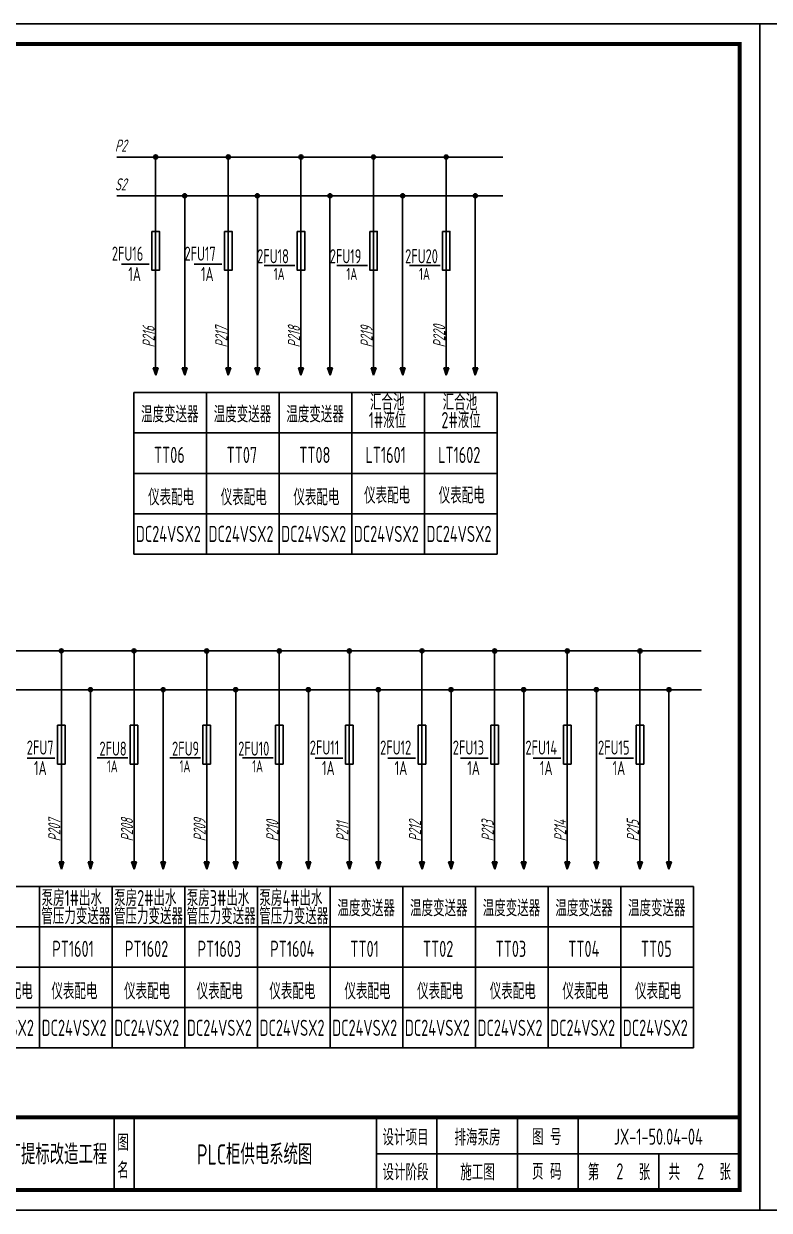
# Model space of a CAD drawing. Header units: millimetres. Extents: x 30557 to 235556, y -116603 to -73383.
# Drawn here: x 186076 to 187923, y -76323 to -73383 of the extents above; entities that cross this region are included whole.
import ezdxf
from ezdxf.enums import TextEntityAlignment as Align

# ---------------------------------------------------------------- set-up
doc = ezdxf.new("R2010")
doc.units = ezdxf.units.MM
doc.layers.add('1', color=3, linetype='Continuous')
doc.layers.add('AXIS', color=4, linetype='Continuous')
doc.layers.add('_Drawing', color=7, linetype='Continuous', lineweight=25)
doc.styles.add('supcon', font='sceie.shx', dxfattribs={"width": 0.75, "height": 40, "bigfont": 'sceic.shx'})

# ---------------------------------------------------------------- blocks, each defined once
blk = doc.blocks.new('supcon图框')
at = {"linetype": 'Continuous'}
for p, q in [((6145.7, 4361.7), (1987.7, 4361.7)), ((1987.7, 4361.7), (1987.7, 1421.7)), ((6145.7, 1421.7), (6145.7, 4361.7)), ((1987.7, 1421.7), (6145.7, 1421.7))]:
    blk.add_line(p, q, dxfattribs=at)
for p, q in [((4545.7, 1651.7), (4545.7, 1471.7)), ((4595.7, 1651.7), (4595.7, 1471.7)), ((5195.7, 1651.7), (5195.7, 1471.7)), ((5345.7, 1651.7), (5345.7, 1471.7)), ((5545.7, 1651.7), (5545.7, 1471.7)), ((5695.7, 1651.7), (5695.7, 1471.7)), ((5195.7, 1561.7), (6095.7, 1561.7)), ((5895.7, 1561.7), (5895.7, 1471.7))]:
    blk.add_line(p, q)
at = {"linetype": 'Continuous', "const_width": 10}
blk.add_lwpolyline([(2195.7, 4311.7), (6095.7, 4311.7), (6095.7, 1471.7), (2195.7, 1471.7)], close=True, dxfattribs=at)
blk.add_lwpolyline([(2195.7, 1651.7), (6095.7, 1651.7)], dxfattribs=at)
at = {"style": 'supcon', "width": 0.75}
for s, p in [('设计项目', (5268, 1604.2)), ('图 号', (5618, 1604.2)), ('图', (4568.2, 1590.7)), ('名', (4568.2, 1522.9)), ('设计阶段', (5268, 1518.1)), ('施工图', (5446.5, 1518.1)), ('页 码', (5618, 1518.1)), ('第      张', (5797, 1518.1)), ('共      张', (5997, 1518.1))]:
    blk.add_text(s, height=40, dxfattribs=at).set_placement(p, align=Align.MIDDLE)

msp = doc.modelspace()

# ---------------------------------------------------------------- hatches: boundary and pattern name
h = msp.add_hatch(color=256)
h.dxf.hatch_style = 1
h.paths.add_polyline_path([(186407.4, -73713.2, 1), (186397.4, -73713.2, 1)])
h = msp.add_hatch(color=256)
h.dxf.hatch_style = 1
h.paths.add_polyline_path([(186587.4, -73713.2, 1), (186577.4, -73713.2, 1)])
h = msp.add_hatch(color=256)
h.dxf.hatch_style = 1
h.paths.add_polyline_path([(186767.4, -73713.2, 1), (186757.4, -73713.2, 1)])
h = msp.add_hatch(color=256)
h.dxf.hatch_style = 1
h.paths.add_polyline_path([(186947.4, -73713.3, 1), (186937.4, -73713.3, 1)])
h = msp.add_hatch(color=256)
h.dxf.hatch_style = 1
h.paths.add_polyline_path([(187127.4, -73713.3, 1), (187117.4, -73713.3, 1)])
h = msp.add_hatch(color=256)
h.dxf.hatch_style = 1
h.paths.add_polyline_path([(186479.4, -73809.3, 1), (186469.4, -73809.3, 1)])
h = msp.add_hatch(color=256)
h.dxf.hatch_style = 1
h.paths.add_polyline_path([(186659.4, -73809.3, 1), (186649.4, -73809.3, 1)])
h = msp.add_hatch(color=256)
h.dxf.hatch_style = 1
h.paths.add_polyline_path([(186839.4, -73809.3, 1), (186829.4, -73809.3, 1)])
h = msp.add_hatch(color=256)
h.dxf.hatch_style = 1
h.paths.add_polyline_path([(187019.4, -73809.3, 1), (187009.4, -73809.3, 1)])
h = msp.add_hatch(color=256)
h.dxf.hatch_style = 1
h.paths.add_polyline_path([(187199.4, -73809.3, 1), (187189.4, -73809.3, 1)])
h = msp.add_hatch(color=256)
h.dxf.hatch_style = 1
h.paths.add_polyline_path([(186173.9, -74936.9, 1), (186163.9, -74936.9, 1)])
h = msp.add_hatch(color=256)
h.dxf.hatch_style = 1
h.paths.add_polyline_path([(186353.9, -74936.9, 1), (186343.9, -74936.9, 1)])
h = msp.add_hatch(color=256)
h.dxf.hatch_style = 1
h.paths.add_polyline_path([(186533.9, -74937.1, 1), (186523.9, -74937.1, 1)])
h = msp.add_hatch(color=256)
h.dxf.hatch_style = 1
h.paths.add_polyline_path([(186713.9, -74937.1, 1), (186703.9, -74937.1, 1)])
h = msp.add_hatch(color=256)
h.dxf.hatch_style = 1
h.paths.add_polyline_path([(186887.4, -74937.1, 1), (186877.4, -74937.1, 1)])
h = msp.add_hatch(color=256)
h.dxf.hatch_style = 1
h.paths.add_polyline_path([(187067.4, -74936.9, 1), (187057.4, -74936.9, 1)])
h = msp.add_hatch(color=256)
h.dxf.hatch_style = 1
h.paths.add_polyline_path([(187247.4, -74937.1, 1), (187237.4, -74937.1, 1)])
h = msp.add_hatch(color=256)
h.dxf.hatch_style = 1
h.paths.add_polyline_path([(187427.4, -74937.1, 1), (187417.4, -74937.1, 1)])
h = msp.add_hatch(color=256)
h.dxf.hatch_style = 1
h.paths.add_polyline_path([(187607.4, -74937.1, 1), (187597.4, -74937.1, 1)])
h = msp.add_hatch(color=256)
h.dxf.hatch_style = 1
h.paths.add_polyline_path([(186245.9, -75033.1, 1), (186235.9, -75033.1, 1)])
h = msp.add_hatch(color=256)
h.dxf.hatch_style = 1
h.paths.add_polyline_path([(186425.9, -75033.1, 1), (186415.9, -75033.1, 1)])
h = msp.add_hatch(color=256)
h.dxf.hatch_style = 1
h.paths.add_polyline_path([(186605.9, -75033.1, 1), (186595.9, -75033.1, 1)])
h = msp.add_hatch(color=256)
h.dxf.hatch_style = 1
h.paths.add_polyline_path([(186785.9, -75033.1, 1), (186775.9, -75033.1, 1)])
h = msp.add_hatch(color=256)
h.dxf.hatch_style = 1
h.paths.add_polyline_path([(186959.4, -75033.1, 1), (186949.4, -75033.1, 1)])
h = msp.add_hatch(color=256)
h.dxf.hatch_style = 1
h.paths.add_polyline_path([(187139.4, -75033.1, 1), (187129.4, -75033.1, 1)])
h = msp.add_hatch(color=256)
h.dxf.hatch_style = 1
h.paths.add_polyline_path([(187319.4, -75033.1, 1), (187309.4, -75033.1, 1)])
h = msp.add_hatch(color=256)
h.dxf.hatch_style = 1
h.paths.add_polyline_path([(187499.4, -75033.1, 1), (187489.4, -75033.1, 1)])
h = msp.add_hatch(color=256)
h.dxf.hatch_style = 1
h.paths.add_polyline_path([(187679.4, -75033.1, 1), (187669.4, -75033.1, 1)])
at = {"layer": '1'}
for color, points in [(37, [(186402.5, -74235.6), (186396.5, -74235.6), (186402.5, -74253.6), (186408.5, -74235.6)]), (5, [(186480.5, -74235.6), (186474.5, -74235.6), (186468.5, -74235.6), (186474.5, -74253.6)]), (37, [(186582.5, -74235.6), (186576.5, -74235.6), (186582.5, -74253.6), (186588.5, -74235.6)]), (5, [(186660.5, -74235.6), (186654.5, -74235.6), (186648.5, -74235.6), (186654.5, -74253.6)]), (37, [(186762.5, -74235.6), (186756.5, -74235.6), (186762.5, -74253.6), (186768.5, -74235.6)]), (5, [(186840.5, -74235.6), (186834.5, -74235.6), (186828.5, -74235.6), (186834.5, -74253.6)]), (37, [(186942.5, -74235.6), (186936.5, -74235.6), (186942.5, -74253.6), (186948.5, -74235.6)]), (5, [(187020.5, -74235.6), (187014.5, -74235.6), (187008.5, -74235.6), (187014.5, -74253.6)]), (37, [(187122.5, -74235.6), (187116.5, -74235.6), (187122.5, -74253.6), (187128.5, -74235.6)]), (5, [(187200.5, -74235.6), (187194.5, -74235.6), (187188.5, -74235.6), (187194.5, -74253.6)]), (37, [(186169, -75459.4), (186163, -75459.4), (186169, -75477.4), (186175, -75459.4)]), (5, [(186246.9, -75459.4), (186240.9, -75459.4), (186234.9, -75459.4), (186240.9, -75477.4)]), (37, [(186349, -75459.4), (186343, -75459.4), (186349, -75477.4), (186355, -75459.4)]), (5, [(186426.9, -75459.4), (186420.9, -75459.4), (186414.9, -75459.4), (186420.9, -75477.4)]), (37, [(186529, -75459.4), (186523, -75459.4), (186529, -75477.4), (186535, -75459.4)]), (5, [(186606.9, -75459.4), (186600.9, -75459.4), (186594.9, -75459.4), (186600.9, -75477.4)]), (37, [(186709, -75459.4), (186703, -75459.4), (186709, -75477.4), (186715, -75459.4)]), (5, [(186786.9, -75459.4), (186780.9, -75459.4), (186774.9, -75459.4), (186780.9, -75477.4)]), (37, [(186882.5, -75459.4), (186876.5, -75459.4), (186882.5, -75477.4), (186888.5, -75459.4)]), (5, [(186960.4, -75459.4), (186954.4, -75459.4), (186948.4, -75459.4), (186954.4, -75477.4)]), (37, [(187062.5, -75459.4), (187056.5, -75459.4), (187062.5, -75477.4), (187068.5, -75459.4)]), (5, [(187140.4, -75459.4), (187134.4, -75459.4), (187128.4, -75459.4), (187134.4, -75477.4)]), (37, [(187242.5, -75459.4), (187236.5, -75459.4), (187242.5, -75477.4), (187248.5, -75459.4)]), (5, [(187320.4, -75459.4), (187314.4, -75459.4), (187308.4, -75459.4), (187314.4, -75477.4)]), (37, [(187422.5, -75459.4), (187416.5, -75459.4), (187422.5, -75477.4), (187428.5, -75459.4)]), (5, [(187500.4, -75459.4), (187494.4, -75459.4), (187488.4, -75459.4), (187494.4, -75477.4)]), (37, [(187602.5, -75459.4), (187596.5, -75459.4), (187602.5, -75477.4), (187608.5, -75459.4)]), (5, [(187680.4, -75459.4), (187674.4, -75459.4), (187668.4, -75459.4), (187674.4, -75477.4)])]:
    msp.add_hatch(color=color, dxfattribs=at).paths.add_polyline_path(points)

# ---------------------------------------------------------------- linework, layer by layer
for p, q in [((186317.7, -73979.1), (186386.2, -73979.1)), ((186497.7, -73979.1), (186566.2, -73979.1)), ((186084.2, -75202.8), (186152.6, -75202.8)), ((186797.7, -75202.8), (186866.1, -75202.8)), ((186977.7, -75202.8), (187046.1, -75202.8)), ((187157.7, -75202.8), (187226.1, -75202.8)), ((187337.7, -75202.8), (187406.1, -75202.8)), ((187517.7, -75202.8), (187586.1, -75202.8))]:
    msp.add_line(p, q)
at = {"linetype": 'Continuous'}
for p, q in [((186671.1, -73981.8), (186747.3, -73981.8)), ((186851.1, -73981.8), (186927.3, -73981.8)), ((187031.1, -73981.8), (187107.3, -73981.8)), ((186348.4, -74297), (187248.4, -74297)), ((186348.4, -74697), (187248.4, -74697)), ((186257.6, -75201.8), (186333.8, -75201.8)), ((186437.6, -75201.8), (186513.8, -75201.8)), ((186617.6, -75201.8), (186693.8, -75201.8)), ((184854.9, -75520.8), (187734.9, -75520.8)), ((184854.9, -75920.8), (187734.9, -75920.8))]:
    msp.add_line(p, q, dxfattribs=at)
at = {"color": 7, "linetype": 'Continuous'}
for p, q in [((186348.4, -74697), (186348.4, -74297)), ((186348.4, -74297), (186348.4, -74697)), ((186528.4, -74697), (186528.4, -74297)), ((186528.4, -74297), (186528.4, -74697)), ((186708.4, -74697), (186708.4, -74297)), ((186708.4, -74297), (186708.4, -74697)), ((186888.4, -74697), (186888.4, -74297)), ((186888.4, -74297), (186888.4, -74697)), ((187068.4, -74697), (187068.4, -74297)), ((187068.4, -74297), (187068.4, -74697)), ((187248.4, -74697), (187248.4, -74297)), ((187248.4, -74297), (187248.4, -74697)), ((186348.4, -74397), (187248.4, -74397)), ((186348.4, -74497), (187248.4, -74497)), ((186348.4, -74597), (187248.4, -74597)), ((186114.9, -75920.8), (186114.9, -75520.8)), ((186114.9, -75520.8), (186114.9, -75920.8)), ((186294.9, -75920.8), (186294.9, -75520.8)), ((186294.9, -75520.8), (186294.9, -75920.8)), ((186474.9, -75920.8), (186474.9, -75520.8)), ((186474.9, -75520.8), (186474.9, -75920.8)), ((186654.9, -75920.8), (186654.9, -75520.8)), ((186654.9, -75520.8), (186654.9, -75920.8)), ((186834.9, -75920.8), (186834.9, -75520.8)), ((186834.9, -75520.8), (186834.9, -75920.8)), ((187014.9, -75520.8), (187014.9, -75920.8)), ((187194.9, -75920.8), (187194.9, -75520.8)), ((187194.9, -75520.8), (187194.9, -75920.8)), ((187374.9, -75920.8), (187374.9, -75520.8)), ((187374.9, -75520.8), (187374.9, -75920.8)), ((187554.9, -75920.8), (187554.9, -75520.8)), ((187554.9, -75520.8), (187554.9, -75920.8)), ((187734.9, -75920.8), (187734.9, -75520.8)), ((187734.9, -75520.8), (187734.9, -75920.8)), ((184854.9, -75620.8), (187734.9, -75620.8)), ((184854.9, -75720.8), (187734.9, -75720.8)), ((184854.9, -75820.8), (187734.9, -75820.8))]:
    msp.add_line(p, q, dxfattribs=at)
for centre in [(186402.4, -73713.2), (186582.4, -73713.2), (186762.4, -73713.2), (186942.4, -73713.3), (187122.4, -73713.3), (186474.4, -73809.3), (186654.4, -73809.3), (186834.4, -73809.3), (187014.4, -73809.3), (187194.4, -73809.3), (186168.9, -74936.9), (186348.9, -74936.9), (186528.9, -74937.1), (186708.9, -74937.1), (186882.4, -74937.1), (187062.4, -74936.9), (187242.4, -74937.1), (187422.4, -74937.1), (187602.4, -74937.1), (186240.9, -75033.1), (186420.9, -75033.1), (186600.9, -75033.1), (186780.9, -75033.1), (186954.4, -75033.1), (187134.4, -75033.1), (187314.4, -75033.1), (187494.4, -75033.1), (187674.4, -75033.1)]:
    msp.add_circle(centre, 5)
at = {"layer": '1', "color": 37}
for p, q in [((186306.2, -73713.3), (187262.4, -73713.3)), ((186402.4, -73897.5), (186402.4, -73713.2)), ((186582.4, -73897.5), (186582.4, -73713.3)), ((186762.4, -73713.3), (186762.4, -74235.6)), ((186942.4, -73897.5), (186942.4, -73713.2)), ((187122.4, -73713.3), (187122.4, -74235.6)), ((186402.4, -73993.7), (186402.4, -74235.6)), ((186582.4, -73993.7), (186582.4, -74235.6)), ((186942.4, -73993.7), (186942.4, -74235.6)), ((184915.6, -74937.1), (187753.8, -74937.1)), ((186168.9, -75121.3), (186168.9, -74937.1)), ((186348.9, -74937.1), (186348.9, -75459.4)), ((186528.9, -75121.3), (186528.9, -74937)), ((186708.9, -74937.1), (186708.9, -75459.4)), ((186882.4, -75121.3), (186882.4, -74937)), ((187062.4, -75121.3), (187062.4, -74937)), ((187242.4, -75121.3), (187242.4, -74937)), ((187422.4, -75121.3), (187422.4, -74937)), ((187602.4, -75121.3), (187602.4, -74937)), ((186168.9, -75217.4), (186168.9, -75459.4)), ((186528.9, -75217.4), (186528.9, -75459.4)), ((186882.4, -75217.4), (186882.4, -75459.4)), ((187062.4, -75217.4), (187062.4, -75459.4)), ((187242.4, -75217.4), (187242.4, -75459.4)), ((187422.4, -75217.4), (187422.4, -75459.4)), ((187602.4, -75217.4), (187602.4, -75459.4))]:
    msp.add_line(p, q, dxfattribs=at)
at = {"layer": '1', "color": 5}
for p, q in [((186306.2, -73809.3), (187262.4, -73809.3)), ((186474.4, -73809.3), (186474.4, -74235.6)), ((186654.4, -73809.3), (186654.4, -74235.6)), ((186834.4, -73809.3), (186834.4, -74235.6)), ((187014.4, -73809.3), (187014.4, -74235.6)), ((187194.4, -73809.3), (187194.4, -74235.6)), ((186474.5, -74235.6), (186468.5, -74235.6)), ((186468.5, -74235.6), (186474.5, -74253.6)), ((186468.5, -74235.6), (186474.5, -74253.6)), ((186480.5, -74235.6), (186474.5, -74253.6)), ((186474.5, -74235.6), (186480.5, -74235.6)), ((186480.5, -74235.6), (186474.5, -74253.6)), ((186654.5, -74235.6), (186648.5, -74235.6)), ((186648.5, -74235.6), (186654.5, -74253.6)), ((186648.5, -74235.6), (186654.5, -74253.6)), ((186660.5, -74235.6), (186654.5, -74253.6)), ((186654.5, -74235.6), (186660.5, -74235.6)), ((186660.5, -74235.6), (186654.5, -74253.6)), ((186834.5, -74235.6), (186828.5, -74235.6)), ((186828.5, -74235.6), (186834.5, -74253.6)), ((186828.5, -74235.6), (186834.5, -74253.6)), ((186840.5, -74235.6), (186834.5, -74253.6)), ((186834.5, -74235.6), (186840.5, -74235.6)), ((186840.5, -74235.6), (186834.5, -74253.6)), ((187014.5, -74235.6), (187008.5, -74235.6)), ((187008.5, -74235.6), (187014.5, -74253.6)), ((187008.5, -74235.6), (187014.5, -74253.6)), ((187020.5, -74235.6), (187014.5, -74253.6)), ((187014.5, -74235.6), (187020.5, -74235.6)), ((187020.5, -74235.6), (187014.5, -74253.6)), ((187194.5, -74235.6), (187188.5, -74235.6)), ((187188.5, -74235.6), (187194.5, -74253.6)), ((187188.5, -74235.6), (187194.5, -74253.6)), ((187200.5, -74235.6), (187194.5, -74253.6)), ((187194.5, -74235.6), (187200.5, -74235.6)), ((187200.5, -74235.6), (187194.5, -74253.6)), ((184915.6, -75033.1), (187754.9, -75033.1)), ((186240.9, -75033.1), (186240.9, -75459.4)), ((186420.9, -75033.1), (186420.9, -75459.4)), ((186600.9, -75033.1), (186600.9, -75459.4)), ((186780.9, -75033.1), (186780.9, -75459.4)), ((186954.4, -75033.1), (186954.4, -75459.4)), ((187134.4, -75033.1), (187134.4, -75459.4)), ((187314.4, -75033.1), (187314.4, -75459.4)), ((187494.4, -75033.1), (187494.4, -75459.4)), ((187674.4, -75033.1), (187674.4, -75459.4)), ((186240.9, -75459.4), (186234.9, -75459.4)), ((186234.9, -75459.4), (186240.9, -75477.4)), ((186234.9, -75459.4), (186240.9, -75477.4)), ((186246.9, -75459.4), (186240.9, -75477.4)), ((186240.9, -75459.4), (186246.9, -75459.4)), ((186246.9, -75459.4), (186240.9, -75477.4)), ((186420.9, -75459.4), (186414.9, -75459.4)), ((186414.9, -75459.4), (186420.9, -75477.4)), ((186414.9, -75459.4), (186420.9, -75477.4)), ((186426.9, -75459.4), (186420.9, -75477.4)), ((186420.9, -75459.4), (186426.9, -75459.4)), ((186426.9, -75459.4), (186420.9, -75477.4)), ((186600.9, -75459.4), (186594.9, -75459.4)), ((186594.9, -75459.4), (186600.9, -75477.4)), ((186594.9, -75459.4), (186600.9, -75477.4)), ((186606.9, -75459.4), (186600.9, -75477.4)), ((186600.9, -75459.4), (186606.9, -75459.4)), ((186606.9, -75459.4), (186600.9, -75477.4)), ((186780.9, -75459.4), (186774.9, -75459.4)), ((186774.9, -75459.4), (186780.9, -75477.4)), ((186774.9, -75459.4), (186780.9, -75477.4)), ((186786.9, -75459.4), (186780.9, -75477.4)), ((186780.9, -75459.4), (186786.9, -75459.4)), ((186786.9, -75459.4), (186780.9, -75477.4)), ((186954.4, -75459.4), (186948.4, -75459.4)), ((186948.4, -75459.4), (186954.4, -75477.4)), ((186948.4, -75459.4), (186954.4, -75477.4)), ((186960.4, -75459.4), (186954.4, -75477.4)), ((186954.4, -75459.4), (186960.4, -75459.4)), ((186960.4, -75459.4), (186954.4, -75477.4)), ((187134.4, -75459.4), (187128.4, -75459.4)), ((187128.4, -75459.4), (187134.4, -75477.4)), ((187128.4, -75459.4), (187134.4, -75477.4)), ((187140.4, -75459.4), (187134.4, -75477.4)), ((187134.4, -75459.4), (187140.4, -75459.4)), ((187140.4, -75459.4), (187134.4, -75477.4)), ((187314.4, -75459.4), (187308.4, -75459.4)), ((187308.4, -75459.4), (187314.4, -75477.4)), ((187308.4, -75459.4), (187314.4, -75477.4)), ((187320.4, -75459.4), (187314.4, -75477.4)), ((187314.4, -75459.4), (187320.4, -75459.4)), ((187320.4, -75459.4), (187314.4, -75477.4)), ((187494.4, -75459.4), (187488.4, -75459.4)), ((187488.4, -75459.4), (187494.4, -75477.4)), ((187488.4, -75459.4), (187494.4, -75477.4)), ((187500.4, -75459.4), (187494.4, -75477.4)), ((187494.4, -75459.4), (187500.4, -75459.4)), ((187500.4, -75459.4), (187494.4, -75477.4)), ((187674.4, -75459.4), (187668.4, -75459.4)), ((187668.4, -75459.4), (187674.4, -75477.4)), ((187668.4, -75459.4), (187674.4, -75477.4)), ((187680.4, -75459.4), (187674.4, -75477.4)), ((187674.4, -75459.4), (187680.4, -75459.4)), ((187680.4, -75459.4), (187674.4, -75477.4))]:
    msp.add_line(p, q, dxfattribs=at)
at = {"layer": '1', "color": 37, "linetype": 'Continuous'}
for p, q in [((186396.5, -74235.6), (186402.5, -74253.6)), ((186402.5, -74235.6), (186396.5, -74235.6)), ((186402.5, -74235.6), (186408.5, -74235.6)), ((186408.5, -74235.6), (186402.5, -74253.6)), ((186576.5, -74235.6), (186582.5, -74253.6)), ((186582.5, -74235.6), (186576.5, -74235.6)), ((186582.5, -74235.6), (186588.5, -74235.6)), ((186588.5, -74235.6), (186582.5, -74253.6)), ((186756.5, -74235.6), (186762.5, -74253.6)), ((186762.5, -74235.6), (186756.5, -74235.6)), ((186762.5, -74235.6), (186768.5, -74235.6)), ((186768.5, -74235.6), (186762.5, -74253.6)), ((186936.5, -74235.6), (186942.5, -74253.6)), ((186942.5, -74235.6), (186936.5, -74235.6)), ((186942.5, -74235.6), (186948.5, -74235.6)), ((186948.5, -74235.6), (186942.5, -74253.6)), ((187116.5, -74235.6), (187122.5, -74253.6)), ((187122.5, -74235.6), (187116.5, -74235.6)), ((187122.5, -74235.6), (187128.5, -74235.6)), ((187128.5, -74235.6), (187122.5, -74253.6)), ((186163, -75459.4), (186169, -75477.4)), ((186169, -75459.4), (186163, -75459.4)), ((186169, -75459.4), (186175, -75459.4)), ((186175, -75459.4), (186169, -75477.4)), ((186343, -75459.4), (186349, -75477.4)), ((186349, -75459.4), (186343, -75459.4)), ((186349, -75459.4), (186355, -75459.4)), ((186355, -75459.4), (186349, -75477.4)), ((186523, -75459.4), (186529, -75477.4)), ((186529, -75459.4), (186523, -75459.4)), ((186529, -75459.4), (186535, -75459.4)), ((186535, -75459.4), (186529, -75477.4)), ((186703, -75459.4), (186709, -75477.4)), ((186709, -75459.4), (186703, -75459.4)), ((186709, -75459.4), (186715, -75459.4)), ((186715, -75459.4), (186709, -75477.4)), ((186876.5, -75459.4), (186882.5, -75477.4)), ((186882.5, -75459.4), (186876.5, -75459.4)), ((186882.5, -75459.4), (186888.5, -75459.4)), ((186888.5, -75459.4), (186882.5, -75477.4)), ((187056.5, -75459.4), (187062.5, -75477.4)), ((187062.5, -75459.4), (187056.5, -75459.4)), ((187062.5, -75459.4), (187068.5, -75459.4)), ((187068.5, -75459.4), (187062.5, -75477.4)), ((187236.5, -75459.4), (187242.5, -75477.4)), ((187242.5, -75459.4), (187236.5, -75459.4)), ((187242.5, -75459.4), (187248.5, -75459.4)), ((187248.5, -75459.4), (187242.5, -75477.4)), ((187416.5, -75459.4), (187422.5, -75477.4)), ((187422.5, -75459.4), (187416.5, -75459.4)), ((187422.5, -75459.4), (187428.5, -75459.4)), ((187428.5, -75459.4), (187422.5, -75477.4)), ((187596.5, -75459.4), (187602.5, -75477.4)), ((187602.5, -75459.4), (187596.5, -75459.4)), ((187602.5, -75459.4), (187608.5, -75459.4)), ((187608.5, -75459.4), (187602.5, -75477.4))]:
    msp.add_line(p, q, dxfattribs=at)
at = {"layer": 'AXIS', "color": 0, "linetype": 'ByBlock'}
for p, q in [((186402.4, -73897.5), (186402.4, -73993.7)), ((186582.4, -73897.5), (186582.4, -73993.7)), ((186762.4, -73897.5), (186762.4, -73993.7)), ((186942.4, -73897.5), (186942.4, -73993.7)), ((187122.4, -73897.5), (187122.4, -73993.7)), ((186168.8, -75121.3), (186168.8, -75217.4)), ((186348.8, -75121.3), (186348.8, -75217.4)), ((186528.8, -75121.3), (186528.8, -75217.4)), ((186708.8, -75121.3), (186708.8, -75217.4)), ((186882.3, -75121.3), (186882.3, -75217.4)), ((187062.3, -75121.3), (187062.3, -75217.4)), ((187242.3, -75121.3), (187242.3, -75217.4)), ((187422.3, -75121.3), (187422.3, -75217.4)), ((187602.3, -75121.3), (187602.3, -75217.4))]:
    msp.add_line(p, q, dxfattribs=at)
for points in [[(186393.2, -73897.5), (186411.7, -73897.5), (186411.7, -73993.7), (186393.2, -73993.7)], [(186573.2, -73897.5), (186591.7, -73897.5), (186591.7, -73993.7), (186573.2, -73993.7)], [(186753.2, -73897.5), (186771.7, -73897.5), (186771.7, -73993.7), (186753.2, -73993.7)], [(186933.2, -73897.5), (186951.7, -73897.5), (186951.7, -73993.7), (186933.2, -73993.7)], [(187113.2, -73897.5), (187131.7, -73897.5), (187131.7, -73993.7), (187113.2, -73993.7)], [(186159.6, -75121.3), (186178.2, -75121.3), (186178.2, -75217.4), (186159.6, -75217.4)], [(186339.6, -75121.3), (186358.2, -75121.3), (186358.2, -75217.4), (186339.6, -75217.4)], [(186519.6, -75121.3), (186538.2, -75121.3), (186538.2, -75217.4), (186519.6, -75217.4)], [(186699.6, -75121.3), (186718.2, -75121.3), (186718.2, -75217.4), (186699.6, -75217.4)], [(186873.1, -75121.3), (186891.7, -75121.3), (186891.7, -75217.4), (186873.1, -75217.4)], [(187053.1, -75121.3), (187071.7, -75121.3), (187071.7, -75217.4), (187053.1, -75217.4)], [(187233.1, -75121.3), (187251.7, -75121.3), (187251.7, -75217.4), (187233.1, -75217.4)], [(187413.1, -75121.3), (187431.7, -75121.3), (187431.7, -75217.4), (187413.1, -75217.4)], [(187593.1, -75121.3), (187611.7, -75121.3), (187611.7, -75217.4), (187593.1, -75217.4)]]:
    msp.add_lwpolyline(points, close=True, dxfattribs=at)

# ---------------------------------------------------------------- block references
for p in [(181753.6, -77744.7), (185911.6, -77744.7)]:
    msp.add_blockref('supcon图框', p)

# ---------------------------------------------------------------- texts
at = {"color": 3, "style": 'supcon', "width": 0.75}
for s, p in [('排海泵房', (187200, -76140.5)), ('2', (187552.6, -76226.6))]:
    msp.add_text(s, height=40, dxfattribs=at).set_placement(p, align=Align.MIDDLE)
at = {"color": 1, "char_height": 40, "width": 106.214, "attachment_point": 1, "style": 'supcon'}
for s, insert in [('1#液位', (186930.5, -74345.1)), ('2#液位', (187110.5, -74345.1))]:
    msp.add_mtext(s, dxfattribs=dict(at, insert=insert))
at = {"layer": '1', "color": 3, "style": 'supcon', "oblique": 15, "width": 0.75}
for s, p in [('P2', (186301.3, -73700)), ('S2', (186301.3, -73796))]:
    msp.add_text(s, height=30, dxfattribs=at).set_placement(p)
at = {"layer": '1', "color": 7, "style": 'supcon', "width": 0.75}
for s, height, p in [('2FU16', 35, (186293.9, -73970.2)), ('2FU17', 35, (186473.9, -73970.2)), ('2FU18', 35, (186653.9, -73976.6)), ('2FU19', 35, (186833.9, -73976.6)), ('2FU20', 35, (187020.6, -73976.6)), ('1A', 35, (186334.7, -74020.8)), ('1A', 35, (186514.7, -74020.8)), ('DC24VSX2', 40, (186353.6, -74667.1)), ('DC24VSX2', 40, (186533.6, -74667.1)), ('DC24VSX2', 40, (186713.6, -74667.1)), ('DC24VSX2', 40, (186893.6, -74667.1)), ('DC24VSX2', 40, (187073.6, -74667.1)), ('2FU7', 35, (186083.1, -75194)), ('2FU8', 35, (186263.1, -75196.6)), ('2FU9', 35, (186443.1, -75196.6)), ('2FU10', 35, (186607, -75196.6)), ('2FU11', 35, (186784.3, -75194)), ('2FU12', 35, (186958.6, -75194)), ('2FU13', 35, (187138.6, -75194)), ('2FU14', 35, (187318.6, -75194)), ('2FU15', 35, (187498.6, -75194)), ('1A', 35, (186101.1, -75244.6)), ('1A', 35, (186814.6, -75244.6)), ('1A', 35, (186994.6, -75244.6)), ('1A', 35, (187174.6, -75244.6)), ('1A', 35, (187354.6, -75244.6)), ('1A', 35, (187534.6, -75244.6)), ('泵房1#出水', 40, (186119.6, -75569.4)), ('泵房2#出水', 40, (186299.6, -75569.4)), ('泵房3#出水', 40, (186479.6, -75569.4)), ('泵房4#出水', 40, (186659.6, -75569.4)), ('管压力变送器', 40, (186119.2, -75614.2)), ('管压力变送器', 40, (186299.2, -75614.2)), ('管压力变送器', 40, (186479.2, -75614.2)), ('管压力变送器', 40, (186659.2, -75614.2)), ('PT1601', 40, (186146.3, -75695.2)), ('PT1602', 40, (186326.3, -75695.2)), ('PT1603', 40, (186506.3, -75695.2)), ('PT1604', 40, (186686.3, -75695.2)), ('DO信号配电', 40, (185939.9, -75800.2)), ('仪表配电', 40, (186144.2, -75800.2)), ('仪表配电', 40, (186324.2, -75800.2)), ('仪表配电', 40, (186504.2, -75800.2)), ('仪表配电', 40, (186684.2, -75800.2)), ('DC24VSX2', 40, (185940.1, -75890.9)), ('DC24VSX2', 40, (186120.1, -75890.9)), ('DC24VSX2', 40, (186300.1, -75890.9)), ('DC24VSX2', 40, (186480.1, -75890.9)), ('DC24VSX2', 40, (186660.1, -75890.9)), ('DC24VSX2', 40, (186840.1, -75890.9)), ('DC24VSX2', 40, (187020.1, -75890.9)), ('DC24VSX2', 40, (187200.1, -75890.9)), ('DC24VSX2', 40, (187380.1, -75890.9)), ('DC24VSX2', 40, (187560.1, -75890.9))]:
    msp.add_text(s, height=height, dxfattribs=at).set_placement(p)
at = {"layer": '1', "color": 0, "style": 'supcon', "width": 0.75}
for p in [(186695.2, -74017.8), (186875.2, -74017.8), (187055.2, -74017.8), (186281.7, -75237.8), (186461.7, -75237.8), (186641.7, -75237.8)]:
    msp.add_text('1A', height=30, dxfattribs=at).set_placement(p)
at = {"layer": '1', "color": 7, "style": 'supcon', "oblique": 15, "width": 0.75}
for s, p in [('P216', (186400.1, -74185.2)), ('P217', (186580.1, -74185.2)), ('P218', (186760.1, -74185.2)), ('P219', (186940.1, -74185.2)), ('P220', (187120.1, -74185.2)), ('P207', (186166.5, -75408.9)), ('P208', (186346.5, -75408.9)), ('P209', (186526.5, -75408.9)), ('P212', (187060, -75408.9)), ('P213', (187240, -75408.9)), ('P215', (187600, -75408.9)), ('P210', (186706.5, -75408.9)), ('P211', (186880, -75408.9)), ('P214', (187420, -75408.9))]:
    msp.add_text(s, height=30, rotation=90.2156, dxfattribs=at).set_placement(p)
at = {"layer": '1', "color": 1, "style": 'supcon', "width": 0.75}
for s, p in [('汇合池', (186933.6, -74340.9)), ('汇合池', (187113.6, -74340.9)), ('温度变送器', (186366.3, -74370.8)), ('温度变送器', (186546.3, -74370.8)), ('温度变送器', (186726.3, -74370.8)), ('TT06', (186398.3, -74471.4)), ('TT07', (186578.3, -74471.4)), ('TT08', (186758.3, -74471.4)), ('LT1601', (186922.2, -74471.4)), ('LT1602', (187102.2, -74471.4)), ('仪表配电', (186918.9, -74571.9)), ('仪表配电', (187103.9, -74571.9)), ('仪表配电', (186383.8, -74576.4)), ('仪表配电', (186563.8, -74576.4)), ('仪表配电', (186743.8, -74576.4)), ('温度变送器', (186852.8, -75594.6)), ('温度变送器', (187032.8, -75594.6)), ('温度变送器', (187212.8, -75594.6)), ('温度变送器', (187392.8, -75594.6)), ('温度变送器', (187572.8, -75594.6)), ('TT01', (186884.8, -75695.2)), ('TT02', (187064.8, -75695.2)), ('TT03', (187244.8, -75695.2)), ('TT04', (187424.8, -75695.2)), ('TT05', (187604.8, -75695.2)), ('仪表配电', (186870.3, -75800.2)), ('仪表配电', (187050.3, -75800.2)), ('仪表配电', (187230.3, -75800.2)), ('仪表配电', (187410.3, -75800.2)), ('仪表配电', (187590.3, -75800.2))]:
    msp.add_text(s, height=40, dxfattribs=at).set_placement(p)
at = {"layer": '_Drawing', "color": 3, "style": 'supcon', "width": 0.75}
for s, height, p in [('JX-1-50.04-04', 40, (187647.8, -76140.5)), ('嘉兴市联合污水处理厂提标改造工程', 50, (185997.6, -76181.9)), ('PLC柜供电系统图', 50, (186647.6, -76181.9)), ('2', 40, (187752.6, -76226.6))]:
    msp.add_text(s, height=height, dxfattribs=at).set_placement(p, align=Align.MIDDLE)

doc.saveas('drawing.dxf')
